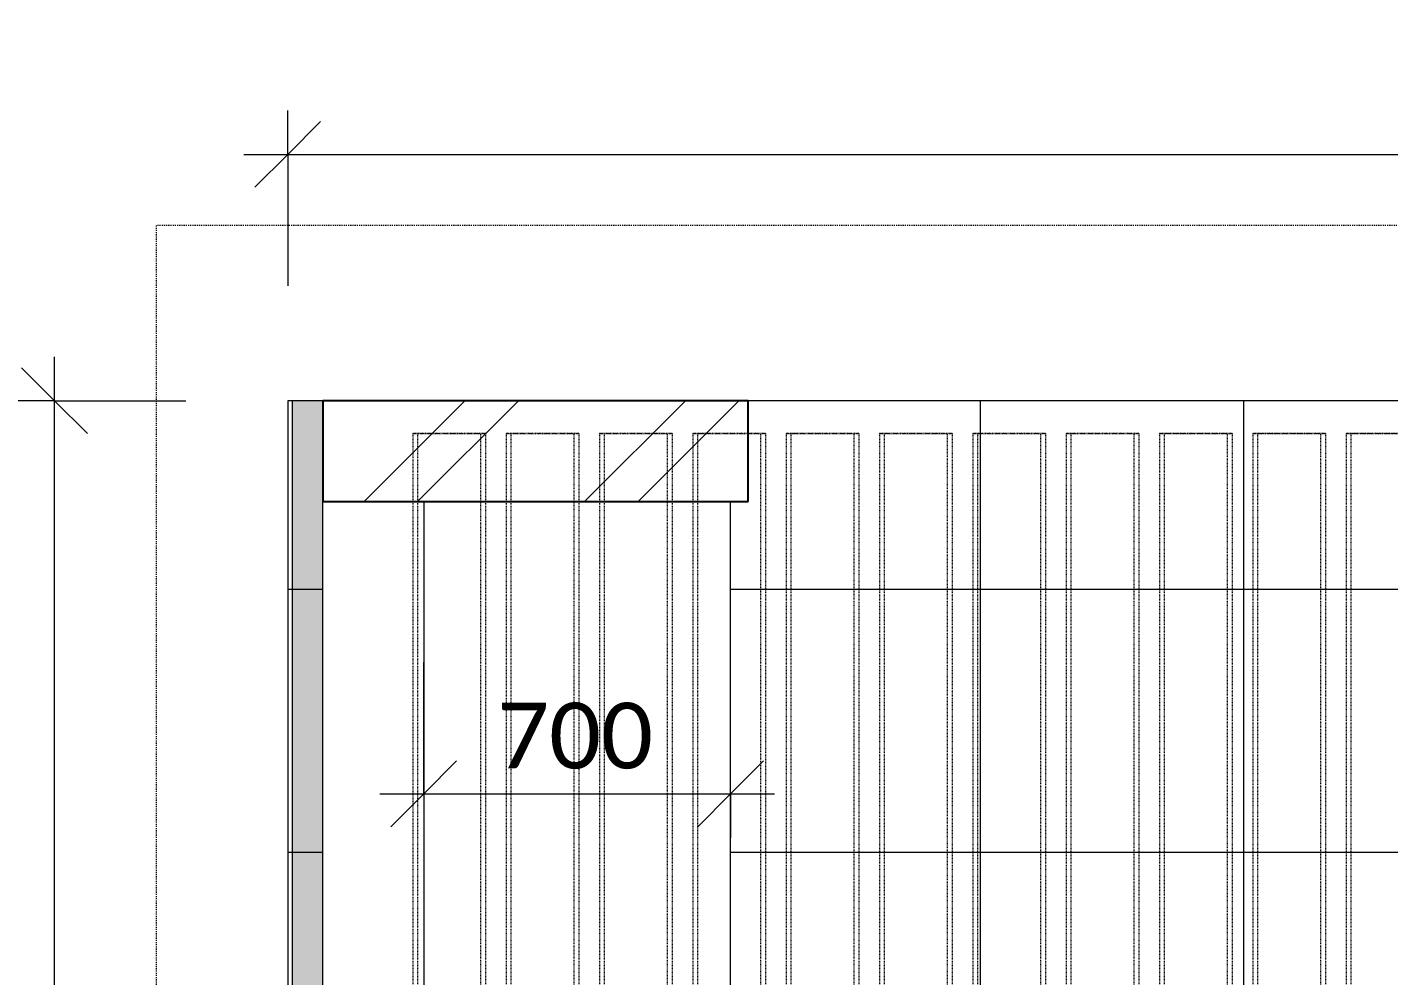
# Model space of a CAD drawing. Header units: millimetres. Extents: x 21880 to 46126, y 2095 to 35083.
# Drawn here: x 27301 to 30407, y 26987 to 29152 of the extents above; entities that cross this region are included whole.
import ezdxf

# ---------------------------------------------------------------- set-up
doc = ezdxf.new("R2010")
doc.units = ezdxf.units.MM
doc.linetypes.add('Dash 1_16_', pattern=[3.175, 1.5875, -1.5875])
doc.linetypes.add('Dash 2_5mm', pattern=[5, 2.5, -2.5])
for name, color, linetype, lineweight in [('A-ANNO-DIMS', 211, 'Continuous', 9), ('A-ANNO-DIMS-100', 211, 'Continuous', 9), ('A-DETL', 90, 'Continuous', 9), ('A-DETL-GENF', 92, 'Continuous', 9), ('A-DETL-THIN', 151, 'Continuous', 9), ('A-FLOR', 192, 'Continuous', 9), ('A-FLOR-PATT', 8, 'Continuous', 9), ('A-WALL', 113, 'Continuous', 9), ('A-WALL-PATT', 111, 'Continuous', 25)]:
    doc.layers.add(name, color=color, linetype=linetype, lineweight=lineweight)
doc.styles.add('Calibri_1', font='calibri.ttf', dxfattribs={"height": 150})
doc.styles.add('Calibri_5', font='calibri.ttf', dxfattribs={"height": 200})
doc.dimstyles.new('1_5mm_Calibrii', dxfattribs={"dimscale": 304.8, "dimtxt": 176.602264, "dimasz": 0.492126, "dimexe": 0.328084, "dimexo": 0.0625, "dimgap": 0, "dimtad": 1, "dimdec": 0, "dimzin": 0, "dimdsep": 46, "dimtxsty": 'Calibri_1', "dimblk1": 'OBLIQUE', "dimblk2": 'OBLIQUE', "dimsah": 1, "dimcen": 0.09, "dimdle": 0.328084, "dimazin": 0, "dimtfac": 1, "dimtdec": 4, "dimtix": 1, "dimtmove": 0, "dimatfit": 3, "dimfxl": 0.984252, "dimfxlon": 1, "dimtvp": 1, "dimtolj": 1, "dimtzin": 0, "dimarcsym": 2})
doc.dimstyles.new('2_0mm_Calibrii_slab_plan', dxfattribs={"dimscale": 304.8, "dimtxt": 235.469685, "dimasz": 0.492126, "dimexe": 0.328084, "dimexo": 0.0625, "dimgap": 0, "dimtad": 1, "dimdec": 0, "dimzin": 0, "dimdsep": 46, "dimtxsty": 'Calibri_5', "dimblk1": 'OBLIQUE', "dimblk2": 'OBLIQUE', "dimsah": 1, "dimcen": 0.09, "dimdle": 0.328084, "dimazin": 0, "dimtfac": 1, "dimtdec": 4, "dimtix": 1, "dimtmove": 0, "dimatfit": 3, "dimfxl": 0.984252, "dimfxlon": 1, "dimtvp": 1, "dimtolj": 1, "dimtzin": 0, "dimarcsym": 2})

# ---------------------------------------------------------------- blocks, each defined once
blk = doc.blocks.new('Columns 1 - Columns 1-1600420-1_ LOWER GROUND FLOOR')
at = {"layer": 'A-DETL', "linetype": 'Dash 1_16_'}
for p, q in [((28191.1, 28224.5), (28180.4, 28224.5)), ((28180.4, 28224.5), (28336, 28224.5)), ((28180.4, 28224.5), (28180.4, 25599.5)), ((28346.6, 28224.5), (28191.1, 28224.5)), ((28191.1, 28224.5), (28191.1, 25599.5)), ((28336, 28224.5), (28346.6, 28224.5)), ((28336, 25599.5), (28336, 28224.5)), ((28346.6, 28224.5), (28346.6, 25599.5)), ((28403.9, 28224.5), (28393.3, 28224.5)), ((28393.3, 28224.5), (28548.9, 28224.5)), ((28393.3, 28224.5), (28393.3, 25599.5)), ((28559.5, 28224.5), (28403.9, 28224.5)), ((28403.9, 28224.5), (28403.9, 25599.5)), ((28548.9, 28224.5), (28559.5, 28224.5)), ((28548.9, 25599.5), (28548.9, 28224.5)), ((28559.5, 28224.5), (28559.5, 25599.5)), ((28616.8, 28224.5), (28606.2, 28224.5)), ((28606.2, 28224.5), (28761.8, 28224.5)), ((28606.2, 28224.5), (28606.2, 25599.5)), ((28772.4, 28224.5), (28616.8, 28224.5)), ((28616.8, 28224.5), (28616.8, 25599.5)), ((28761.8, 28224.5), (28772.4, 28224.5)), ((28761.8, 25599.5), (28761.8, 28224.5)), ((28772.4, 28224.5), (28772.4, 25599.5)), ((28829.7, 28224.5), (28819.1, 28224.5)), ((28819.1, 28224.5), (28974.7, 28224.5)), ((28819.1, 28224.5), (28819.1, 25599.5)), ((28985.3, 28224.5), (28829.7, 28224.5)), ((28829.7, 28224.5), (28829.7, 25599.5)), ((28974.7, 28224.5), (28985.3, 28224.5)), ((28974.7, 25599.5), (28974.7, 28224.5)), ((28985.3, 28224.5), (28985.3, 25599.5)), ((29042.6, 28224.5), (29032, 28224.5)), ((29032, 28224.5), (29187.6, 28224.5)), ((29032, 28224.5), (29032, 25599.5)), ((29198.2, 28224.5), (29042.6, 28224.5)), ((29042.6, 28224.5), (29042.6, 25599.5)), ((29187.6, 28224.5), (29198.2, 28224.5)), ((29187.6, 25599.5), (29187.6, 28224.5)), ((29198.2, 28224.5), (29198.2, 25599.5)), ((29255.5, 28224.5), (29244.9, 28224.5)), ((29244.9, 28224.5), (29400.5, 28224.5)), ((29244.9, 28224.5), (29244.9, 25599.5)), ((29411.1, 28224.5), (29255.5, 28224.5)), ((29255.5, 28224.5), (29255.5, 25599.5)), ((29400.5, 28224.5), (29411.1, 28224.5)), ((29400.5, 25599.5), (29400.5, 28224.5)), ((29411.1, 28224.5), (29411.1, 25599.5)), ((29468.4, 28224.5), (29457.8, 28224.5)), ((29457.8, 28224.5), (29613.4, 28224.5)), ((29457.8, 28224.5), (29457.8, 25599.5)), ((29624, 28224.5), (29468.4, 28224.5)), ((29468.4, 28224.5), (29468.4, 25599.5)), ((29613.4, 28224.5), (29624, 28224.5)), ((29613.4, 25599.5), (29613.4, 28224.5)), ((29624, 28224.5), (29624, 25599.5)), ((29681.3, 28224.5), (29670.7, 28224.5)), ((29670.7, 28224.5), (29826.2, 28224.5)), ((29670.7, 28224.5), (29670.7, 25599.5)), ((29836.9, 28224.5), (29681.3, 28224.5)), ((29681.3, 28224.5), (29681.3, 25599.5)), ((29826.2, 28224.5), (29836.9, 28224.5)), ((29826.2, 25599.5), (29826.2, 28224.5)), ((29836.9, 28224.5), (29836.9, 25599.5)), ((29894.2, 28224.5), (29883.6, 28224.5)), ((29883.6, 28224.5), (30039.1, 28224.5)), ((29883.6, 28224.5), (29883.6, 25599.5)), ((30049.7, 28224.5), (29894.2, 28224.5)), ((29894.2, 28224.5), (29894.2, 25599.5)), ((30039.1, 28224.5), (30049.7, 28224.5)), ((30039.1, 25599.5), (30039.1, 28224.5)), ((30049.7, 28224.5), (30049.7, 25599.5)), ((30107.1, 28224.5), (30096.5, 28224.5)), ((30096.5, 28224.5), (30252, 28224.5)), ((30096.5, 28224.5), (30096.5, 25599.5)), ((30262.6, 28224.5), (30107.1, 28224.5)), ((30107.1, 28224.5), (30107.1, 25599.5)), ((30252, 28224.5), (30262.6, 28224.5)), ((30252, 25599.5), (30252, 28224.5)), ((30262.6, 28224.5), (30262.6, 25599.5)), ((30320, 28224.5), (30309.4, 28224.5)), ((30309.4, 28224.5), (30464.9, 28224.5)), ((30309.4, 28224.5), (30309.4, 25599.5)), ((30475.5, 28224.5), (30320, 28224.5)), ((30320, 28224.5), (30320, 25599.5))]:
    blk.add_line(p, q, dxfattribs=at)
blk = doc.blocks.new('DIMBLOCK120-1_ LOWER GROUND FLOOR')
at = {"layer": 'A-ANNO-DIMS-100'}
for p, q in [((28205.4, 27402.6), (28205.4, 27702.6)), ((28905.4, 27402.6), (28905.4, 27702.6)), ((28205.4, 27402.6), (28280.4, 27477.6)), ((28905.4, 27402.6), (28980.4, 27477.6)), ((28105.4, 27402.6), (29005.4, 27402.6)), ((28205.4, 27402.6), (28130.4, 27327.6)), ((28205.4, 27402.6), (28205.4, 27302.6)), ((28905.4, 27402.6), (28830.4, 27327.6)), ((28905.4, 27402.6), (28905.4, 27302.6))]:
    blk.add_line(p, q, dxfattribs=at)
at = {"layer": 'A-ANNO-DIMS-100', "color": 0, "insert": (28373.1, 27610.5), "char_height": 150, "width": 437.742, "attachment_point": 1, "line_spacing_factor": 1.158048, "style": 'Calibri_1'}
blk.add_mtext('700', dxfattribs=at)
blk = doc.blocks.new('_Oblique')
at = {"color": 0, "linetype": 'ByBlock', "lineweight": -2}
blk.add_line((-0.5, -0.5), (0.5, 0.5), dxfattribs=at)
blk = doc.blocks.new('DIMBLOCK126-1_ LOWER GROUND FLOOR')
at = {"layer": 'A-ANNO-DIMS-100'}
for p, q in [((27363.2, 24179.5), (27363.2, 28399.5)), ((27363.2, 28299.5), (27288.2, 28374.5)), ((27363.2, 28299.5), (27263.2, 28299.5)), ((27363.2, 28299.5), (27438.2, 28224.5)), ((27363.2, 28299.5), (27663.2, 28299.5)), ((27363.2, 24179.5), (27288.2, 24254.5)), ((27363.2, 24179.5), (27263.2, 24179.5)), ((27363.2, 24179.5), (27438.2, 24104.5)), ((27363.2, 24179.5), (27663.2, 24179.5))]:
    blk.add_line(p, q, dxfattribs=at)
at = {"layer": 'A-ANNO-DIMS-100', "color": 0, "insert": (27086, 25915.2), "char_height": 200, "width": 778.208, "attachment_point": 1, "rotation": 90, "line_spacing_factor": 1.158048, "style": 'Calibri_5'}
blk.add_mtext('4120', dxfattribs=at)
blk = doc.blocks.new('DIMBLOCK127-1_ LOWER GROUND FLOOR')
at = {"layer": 'A-ANNO-DIMS-100'}
for p, q in [((27895.4, 28861.7), (27895.4, 28961.7)), ((34675.4, 28861.7), (34675.4, 28961.7)), ((27895.4, 28861.7), (27970.4, 28936.7)), ((34675.4, 28861.7), (34750.4, 28936.7)), ((27795.4, 28861.7), (34675.4, 28861.7)), ((27895.4, 28861.7), (27820.4, 28786.7)), ((27895.4, 28861.7), (27895.4, 28561.7)), ((34675.4, 28861.7), (34600.4, 28786.7)), ((34675.4, 28861.7), (34675.4, 28561.7))]:
    blk.add_line(p, q, dxfattribs=at)
at = {"layer": 'A-ANNO-DIMS-100', "color": 0, "insert": (30961.2, 29138.9), "char_height": 200, "width": 778.208, "attachment_point": 1, "line_spacing_factor": 1.158048, "style": 'Calibri_5'}
blk.add_mtext('6780', dxfattribs=at)

msp = doc.modelspace()

# ---------------------------------------------------------------- hatches: boundary and pattern name
at = {"layer": 'A-DETL-GENF'}
msp.add_hatch(color=31, dxfattribs=at).paths.add_polyline_path([(27975.4, 10479.5), (27975.4, 15739.5), (30615.4, 15739.5), (30615.4, 17949.5), (27975.4, 17949.5), (27975.4, 28299.5), (27905.4, 28299.5), (27905.4, 17879.5), (30545.4, 17879.5), (30545.4, 15809.5), (27905.4, 15809.5), (27905.4, 10479.5)])
at = {"layer": 'A-FLOR-PATT'}
h = msp.add_hatch(dxfattribs=at)
h.set_pattern_fill('FP_3', color=256, style=0, pattern_type=2)
h.set_pattern_definition([(0, (33675.45, 26069.46), (0, 600), []), (90, (33675.45, 26069.46), (-600, 4e-14), [])])
h.paths.add_polyline_path([(27895.4, 24139.5), (27975.4, 24139.5), (27975.4, 28299.5), (27895.4, 28299.5), (27895.4, 24189.5)])
h.paths.add_polyline_path([(34087.8, 24299.5), (34555.4, 24299.5), (34555.4, 28299.5), (28945.4, 28299.5), (28945.4, 28069.5), (28905.4, 28069.5), (28905.4, 26904.5), (28909.7, 26904.5), (28909, 26814.5), (28905.4, 26814.5), (28905.4, 26754.5), (28909.7, 26754.5), (28909, 26704.5), (28905.4, 26704.5), (28905.4, 26114.5), (28909.7, 26114.5), (28909, 26064.5), (28905.4, 26064.5), (28905.4, 24299.5), (33765.4, 24299.5)])
at = {"layer": 'A-WALL-PATT', "lineweight": 9}
h = msp.add_hatch(dxfattribs=at)
h.set_pattern_fill('FP_1', color=256, style=0, pattern_type=2)
h.set_pattern_definition([(45, (0, 0), (-251.4472, 251.4472), []), (45, (0, 381), (-251.4472, 251.4472), [])])
h.paths.add_polyline_path([(27975.4, 28069.5), (28945.4, 28069.5), (28945.4, 28299.5), (27975.4, 28299.5)])

# ---------------------------------------------------------------- linework, layer by layer
at = {"layer": 'A-DETL', "linetype": 'Dash 2_5mm'}
for p, q in [((39985.4, 28699.5), (27595.4, 28699.5)), ((27595.4, 28699.5), (27595.4, 17949.5))]:
    msp.add_line(p, q, dxfattribs=at)
at = {"layer": 'A-DETL-THIN'}
for p, q in [((27905.4, 28299.5), (27905.4, 17879.5)), ((27975.4, 28299.5), (27905.4, 28299.5)), ((27975.4, 17949.5), (27975.4, 28299.5))]:
    msp.add_line(p, q, dxfattribs=at)
at = {"layer": 'A-FLOR'}
for p, q in [((27975.4, 28299.5), (27895.4, 28299.5)), ((27895.4, 28299.5), (27895.4, 24139.5)), ((34555.4, 28299.5), (28945.4, 28299.5)), ((28905.4, 24299.5), (28905.4, 28069.5))]:
    msp.add_line(p, q, dxfattribs=at)
at = {"layer": 'A-WALL', "lineweight": 25}
for p, q in [((28945.4, 28299.5), (27975.4, 28299.5)), ((27975.4, 28299.5), (27975.4, 28069.5)), ((28945.4, 28069.5), (28945.4, 28299.5)), ((27975.4, 28069.5), (28945.4, 28069.5))]:
    msp.add_line(p, q, dxfattribs=at)
at = {"layer": 'A-WALL'}
for p, q in [((27975.4, 24299.5), (27975.4, 28069.5)), ((28205.4, 28069.5), (28205.4, 24299.5))]:
    msp.add_line(p, q, dxfattribs=at)

# ---------------------------------------------------------------- block references
at = {"layer": 'A-DETL', "linetype": 'Dash 1_16_'}
msp.add_blockref('Columns 1 - Columns 1-1600420-1_ LOWER GROUND FLOOR', (0, 0), dxfattribs=at)

# ---------------------------------------------------------------- dimensions: what is measured, and where the dimension line sits
at = {"layer": 'A-ANNO-DIMS'}
for base, p1, p2, dimstyle, override, picture, middle in [((34675.4, 28861.7), (27895.4, 28561.7), (34675.4, 28561.7), '2_0mm_Calibrii_slab_plan', {"dimpost": '<>', "dimfxl": 6780}, 'DIMBLOCK127-1_ LOWER GROUND FLOOR', (31285.4, 28964.2)), ((28905.4, 27402.6), (28205.4, 27702.6), (28905.4, 27702.6), '1_5mm_Calibrii', {"dimpost": '<>', "dimfxl": 700}, 'DIMBLOCK120-1_ LOWER GROUND FLOOR', (28555.4, 27479.5))]:
    dim = msp.add_linear_dim(base=base, p1=p1, p2=p2, dimstyle=dimstyle, override=override, dxfattribs=at)
    dim.commit()
    dim.dimension.update_dxf_attribs({"geometry": picture, "text_midpoint": middle})
dim = msp.add_linear_dim(base=(27363.2, 28299.5), p1=(27663.2, 24179.5), p2=(27663.2, 28299.5), angle=90, dimstyle='2_0mm_Calibrii_slab_plan', override={"dimpost": '<>', "dimfxl": 4120}, dxfattribs=at)
dim.commit()
dim.dimension.update_dxf_attribs({"geometry": 'DIMBLOCK126-1_ LOWER GROUND FLOOR', "text_midpoint": (27260.8, 26239.5)})

doc.saveas('drawing.dxf')
